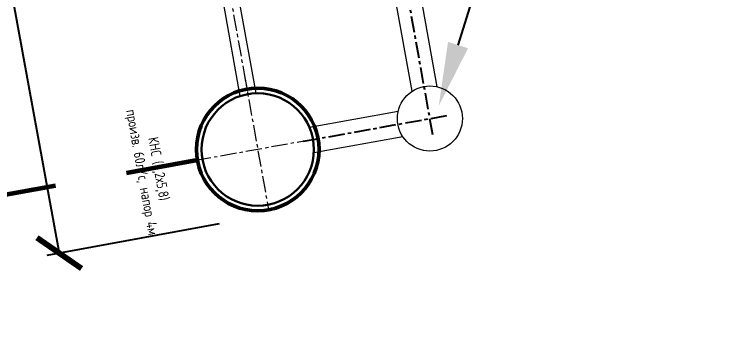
# Model space of a CAD drawing. Header units: millimetres. Extents: x 20530397 to 31271313, y 32794167 to 33532929.
# Drawn here: x 25974402 to 25988178, y 32900379 to 32906889 of the extents above; entities that cross this region are included whole.
import ezdxf
from ezdxf import colors
from ezdxf.entities.mleader import LeaderData, LeaderLine
from ezdxf.math import Vec2, Vec3

# ---------------------------------------------------------------- set-up
doc = ezdxf.new("R2010")
doc.units = ezdxf.units.MM
doc.linetypes.add('осевая', pattern=[50.8, 31.75, -6.35, 6.35, -6.35])
doc.linetypes.add('Штриховая', pattern=[2822.222233, 1411.111116, -1411.111116])
doc.layers.add('Выноски', color=7, linetype='Continuous')
doc.layers.add('Труба К2', color=7, linetype='Continuous', lineweight=60)
doc.layers.add('Труба профиль', color=7, linetype='Continuous', lineweight=50)
doc.styles.add('ARTEM GOST', font='GOST_0.TTF')
doc.styles.add('GOST 2.304', font='GOST_0.TTF')
doc.styles.get("Standard").update_dxf_attribs({"font": 'arial.ttf'})
doc.dimstyles.new('STANDARD$0', dxfattribs={"dimscale": 100, "dimtxt": 2.5, "dimasz": 1, "dimexe": 0.5, "dimexo": 2, "dimgap": 1, "dimtad": 1, "dimdec": 0, "dimzin": 0, "dimdsep": 46, "dimtxsty": 'Standard', "dimblk1": 'OBLIQUE', "dimblk2": 'OBLIQUE', "dimsah": 1, "dimcen": 2, "dimadec": 0, "dimazin": 0, "dimtfac": 1, "dimtdec": 4, "dimtofl": 0, "dimtmove": 2, "dimatfit": 3, "dimldrblk": 'OBLIQUE', "dimfxl": 1, "dimtolj": 1, "dimtzin": 0, "dimarcsym": 0})

# ---------------------------------------------------------------- blocks, each defined once
blk = doc.blocks.new('fsadfs')
at = {"color": 1, "linetype": 'осевая', "lineweight": 25, "ltscale": 10}
for p, q in [((8927.3, -30378.6), (3836.6, -2004.1)), ((6392.2, -30507), (9264.3, -29991.7))]:
    blk.add_line(p, q, dxfattribs=at)
at = {"lineweight": 20}
for p, q in [((8521, -29529.6), (3764.6, -3018.8)), ((9013.2, -29441.3), (4256.8, -2930.5)), ((4823.5, -27790.9), (5152.3, -29623.6)), ((5133.6, -27735.3), (5462.3, -29567.6)), ((6511.1, -30231.7), (8249.6, -29919.7)), ((6599.4, -30723.8), (8337.9, -30411.9))]:
    blk.add_line(p, q, dxfattribs=at)
at = {"color": 1, "linetype": 'осевая', "lineweight": 15, "ltscale": 10}
for p, q in [((4400.2, -24532.6), (5306.6, -29584.2)), ((5235.8, -29190.5), (5712.9, -31848)), ((6583.6, -30472.6), (4319.7, -30878.8))]:
    blk.add_line(p, q, dxfattribs=at)
at = {"ltscale": 10}
blk.add_circle((5500.9, -30666.9), 1200, dxfattribs=at)
at = {"lineweight": 20}
blk.add_circle((8870.6, -30062.3), 637.1, dxfattribs=at)
at = {"lineweight": 30}
blk.add_circle((5500.9, -30666.9), 1100, dxfattribs=at)
at = {"lineweight": 20, "insert": (3366.2, -29363.9), "char_height": 200, "width": 2991.638, "attachment_point": 1, "rotation": 280.17141, "style": 'ARTEM GOST'}
blk.add_mtext('\\pi1060.6;КНС (2,2х5,8)\\P\\pi453.28;произв. 60л/с, напор 4м', dxfattribs=at)
blk = doc.blocks.new('_ArchTick')
at = {"color": 0, "linetype": 'ByBlock', "const_width": 0.15}
blk.add_lwpolyline([(-0.5, -0.5), (0.5, 0.5)], dxfattribs=at)
blk = doc.blocks.new('*D251')
at = {"color": 0, "lineweight": -2, "transparency": 16777216}
for p, q in [((25972334, 32935956), (25968959, 32935337)), ((25969205, 32935382), (25975286, 32902214)), ((25978416, 32902787), (25975040, 32902168))]:
    blk.add_line(p, q, dxfattribs=at)
at = {"color": 0, "lineweight": -2, "transparency": 16777216, "xscale": 750.0000000000001, "yscale": 750.0000000000001, "zscale": 750.0000000000001}
for p, rotation in [((25969205, 32935382), 100.3891302227786), ((25975286, 32902214), 280.3891302227786)]:
    blk.add_blockref('_ArchTick', p, dxfattribs=dict(at, rotation=rotation))
at = {"color": 0, "transparency": 16777216, "insert": (25973229, 32918978), "char_height": 1000, "attachment_point": 5, "rotation": 280.3891, "style": 'GOST 2.304'}
blk.add_mtext('\\A1;33722', dxfattribs=at)
blk = doc.blocks.new('_Oblique')
at = {"color": 0, "linetype": 'ByBlock', "lineweight": -2}
blk.add_line((-0.5, -0.5), (0.5, 0.5), dxfattribs=at)

msp = doc.modelspace()

# ---------------------------------------------------------------- linework, layer by layer
at = {"layer": 'Труба К2', "linetype": 'Штриховая'}
msp.add_line((25977989.645, 32904029.496), (25957644.123, 32900379.239), dxfattribs=at)

# ---------------------------------------------------------------- block references
at = {"layer": 'Труба профиль'}
msp.add_blockref('fsadfs', (25973669.927, 32934908.299), dxfattribs=at)

# ---------------------------------------------------------------- dimensions: what is measured, and where the dimension line sits
dim = msp.add_aligned_dim(p1=(25973318.105, 32936136.326), p2=(25979399.189, 32902967.666), distance=-4181.715, dimstyle='STANDARD$0', override={"dimscale": 500, "dimtxt": 2, "dimasz": 1.5, "dimtxsty": 'GOST 2.304', "dimblk1": 'ArchTick', "dimblk2": 'ArchTick'})
dim.commit()
dim.dimension.update_dxf_attribs({"geometry": '*D251', "text_midpoint": (25973229.094, 32918978.229)})

# ---------------------------------------------------------------- leaders
at = {"layer": 'Выноски', "color": 0, "lineweight": -2}
ml = msp.add_multileader_mtext('Standard', dxfattribs=at)
ml.set_content('{\\C0;Пр. КК-18\\P%%C1500}', color=5, style='GOST 2.304')
ml.set_leader_properties(lineweight=-3)
ml.build(insert=Vec2(0, 0))
ml.multileader.update_dxf_attribs({"text_left_attachment_type": 6, "text_right_attachment_type": 6, "dogleg_length": 1, "arrow_head_size": 1250, "scale": 500})
ctx = ml.context
ctx.base_point, ctx.scale, ctx.char_height, ctx.arrow_head_size, ctx.landing_gap_size, ctx.plane_origin = Vec3(25984864.395, 32911555.66, 4288), 500, 1250, 1250, 900, Vec3(25983737.021, 32894268.488, 4288)
ctx.left_attachment, ctx.right_attachment, ctx.text_align_type = 6, 6, 1
notes = []
notes.append((ctx, [(0, (1, 1, 0), (25984764.547, 32911555.66, 4288), (1, 0), 99.848, [(1, [(25982713.147, 32905091.845, 4288)], 0, [])])]))
ctx.mtext.insert, ctx.mtext.alignment, ctx.mtext.flow_direction = Vec3(25988643.859, 32913055.66, 4288), 2, 5
for ctx, leaders in notes:
    for number, flags, end, landing, length, lines in leaders:
        leader = LeaderData()
        leader.index, (leader.has_last_leader_line, leader.has_dogleg_vector, leader.attachment_direction) = number, flags
        leader.last_leader_point, leader.dogleg_vector, leader.dogleg_length = Vec3(end), Vec3(landing), length
        for number, points, colour, breaks in lines:
            line = LeaderLine()
            line.index, line.vertices, line.color, line.breaks = number, Vec3.list(points), colors.encode_raw_color(colour), breaks
            leader.lines.append(line)
        ctx.leaders.append(leader)

doc.saveas('drawing.dxf')
